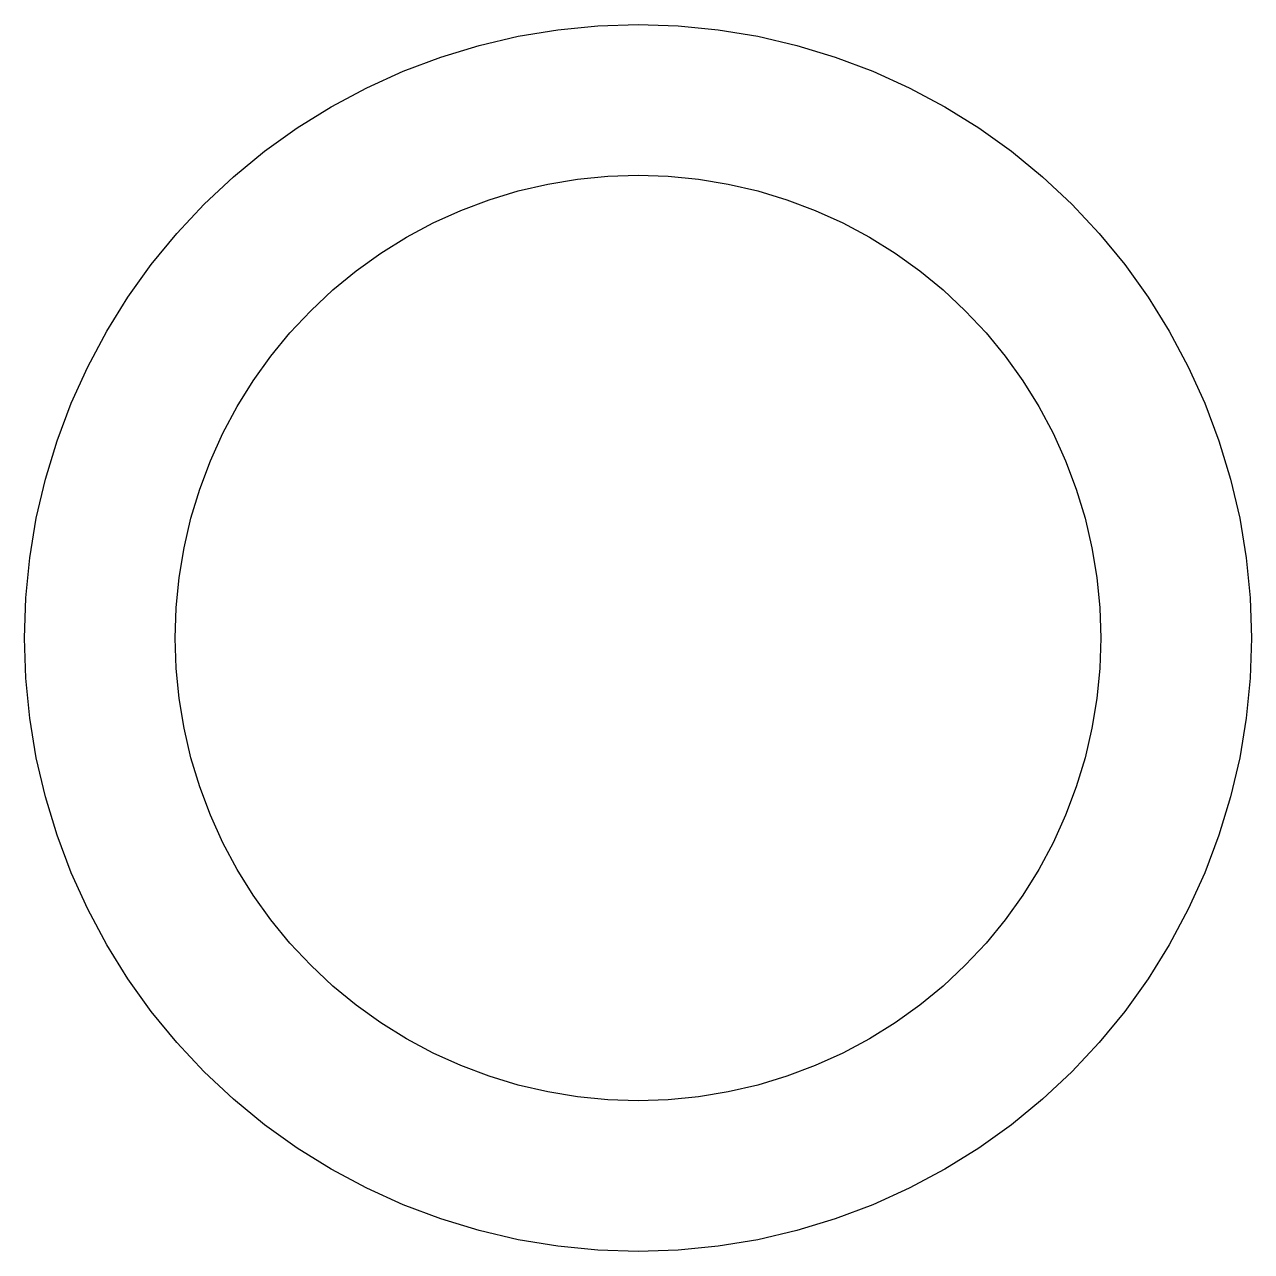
# Model space of a CAD drawing. Header units: millimetres. Extents: x -11 to 11, y -11 to 11.
import ezdxf

# ---------------------------------------------------------------- set-up
doc = ezdxf.new("R2010")
doc.units = ezdxf.units.MM

msp = doc.modelspace()

# ---------------------------------------------------------------- linework, layer by layer
for points in [[(11, 0), (10.9764, -0.7194), (10.9059, -1.4358), (10.7886, -2.146), (10.6252, -2.847), (10.4162, -3.5358), (10.1627, -4.2095), (9.8656, -4.8652), (9.5263, -5.5), (9.1462, -6.1113), (8.7269, -6.6964), (8.2702, -7.2528), (7.7782, -7.7782), (7.2528, -8.2702), (6.6964, -8.7269), (6.1113, -9.1462), (5.5, -9.5263), (4.8652, -9.8656), (4.2095, -10.1627), (3.5358, -10.4162), (2.847, -10.6252), (2.146, -10.7886), (1.4358, -10.9059), (0.7194, -10.9764), (0, -11), (-0.7194, -10.9764), (-1.4358, -10.9059), (-2.146, -10.7886), (-2.847, -10.6252), (-3.5358, -10.4162), (-4.2095, -10.1627), (-4.8652, -9.8656), (-5.5, -9.5263), (-6.1113, -9.1462), (-6.6964, -8.7269), (-7.2528, -8.2702), (-7.7782, -7.7782), (-8.2702, -7.2528), (-8.7269, -6.6964), (-9.1462, -6.1113), (-9.5263, -5.5), (-9.8656, -4.8652), (-10.1627, -4.2095), (-10.4162, -3.5358), (-10.6252, -2.847), (-10.7886, -2.146), (-10.9059, -1.4358), (-10.9764, -0.7194), (-11, 0), (-10.9764, 0.7194), (-10.9059, 1.4358), (-10.7886, 2.146), (-10.6252, 2.847), (-10.4162, 3.5358), (-10.1627, 4.2095), (-9.8656, 4.8652), (-9.5263, 5.5), (-9.1462, 6.1113), (-8.7269, 6.6964), (-8.2702, 7.2528), (-7.7782, 7.7782), (-7.2528, 8.2702), (-6.6964, 8.7269), (-6.1113, 9.1462), (-5.5, 9.5263), (-4.8652, 9.8656), (-4.2095, 10.1627), (-3.5358, 10.4162), (-2.847, 10.6252), (-2.146, 10.7886), (-1.4358, 10.9059), (-0.7194, 10.9764), (0, 11), (0.7194, 10.9764), (1.4358, 10.9059), (2.146, 10.7886), (2.847, 10.6252), (3.5358, 10.4162), (4.2095, 10.1627), (4.8652, 9.8656), (5.5, 9.5263), (6.1113, 9.1462), (6.6964, 8.7269), (7.2528, 8.2702), (7.7782, 7.7782), (8.2702, 7.2528), (8.7269, 6.6964), (9.1462, 6.1113), (9.5263, 5.5), (9.8656, 4.8652), (10.1627, 4.2095), (10.4162, 3.5358), (10.6252, 2.847), (10.7886, 2.146), (10.9059, 1.4358), (10.9764, 0.7194)], [(-8.2822, 0.5428), (-8.229, 1.0834), (-8.1405, 1.6192), (-8.0172, 2.1482), (-7.8595, 2.6679), (-7.6682, 3.1763), (-7.444, 3.671), (-7.188, 4.15), (-6.9012, 4.6112), (-6.5848, 5.0527), (-6.2403, 5.4726), (-5.869, 5.869), (-5.4726, 6.2403), (-5.0527, 6.5848), (-4.6112, 6.9012), (-4.15, 7.188), (-3.671, 7.444), (-3.1763, 7.6682), (-2.6679, 7.8595), (-2.1482, 8.0172), (-1.6192, 8.1405), (-1.0834, 8.229), (-0.5428, 8.2822), (0, 8.3), (0.5428, 8.2822), (1.0834, 8.229), (1.6192, 8.1405), (2.1482, 8.0172), (2.6679, 7.8595), (3.1763, 7.6682), (3.671, 7.444), (4.15, 7.188), (4.6112, 6.9012), (5.0527, 6.5848), (5.4726, 6.2403), (5.869, 5.869), (6.2403, 5.4726), (6.5848, 5.0527), (6.9012, 4.6112), (7.188, 4.15), (7.444, 3.671), (7.6682, 3.1763), (7.8595, 2.6679), (8.0172, 2.1482), (8.1405, 1.6192), (8.229, 1.0834), (8.2822, 0.5428), (8.3, 0), (8.2822, -0.5428), (8.229, -1.0834), (8.1405, -1.6192), (8.0172, -2.1482), (7.8595, -2.6679), (7.6682, -3.1763), (7.444, -3.671), (7.188, -4.15), (6.9012, -4.6112), (6.5848, -5.0527), (6.2403, -5.4726), (5.869, -5.869), (5.4726, -6.2403), (5.0527, -6.5848), (4.6112, -6.9012), (4.15, -7.188), (3.671, -7.444), (3.1763, -7.6682), (2.6679, -7.8595), (2.1482, -8.0172), (1.6192, -8.1405), (1.0834, -8.229), (0.5428, -8.2822), (0, -8.3), (-0.5428, -8.2822), (-1.0834, -8.229), (-1.6192, -8.1405), (-2.1482, -8.0172), (-2.6679, -7.8595), (-3.1763, -7.6682), (-3.671, -7.444), (-4.15, -7.188), (-4.6112, -6.9012), (-5.0527, -6.5848), (-5.4726, -6.2403), (-5.869, -5.869), (-6.2403, -5.4726), (-6.5848, -5.0527), (-6.9012, -4.6112), (-7.188, -4.15), (-7.444, -3.671), (-7.6682, -3.1763), (-7.8595, -2.6679), (-8.0172, -2.1482), (-8.1405, -1.6192), (-8.229, -1.0834), (-8.2822, -0.5428), (-8.3, 0)]]:
    msp.add_lwpolyline(points, close=True)

doc.saveas('drawing.dxf')
